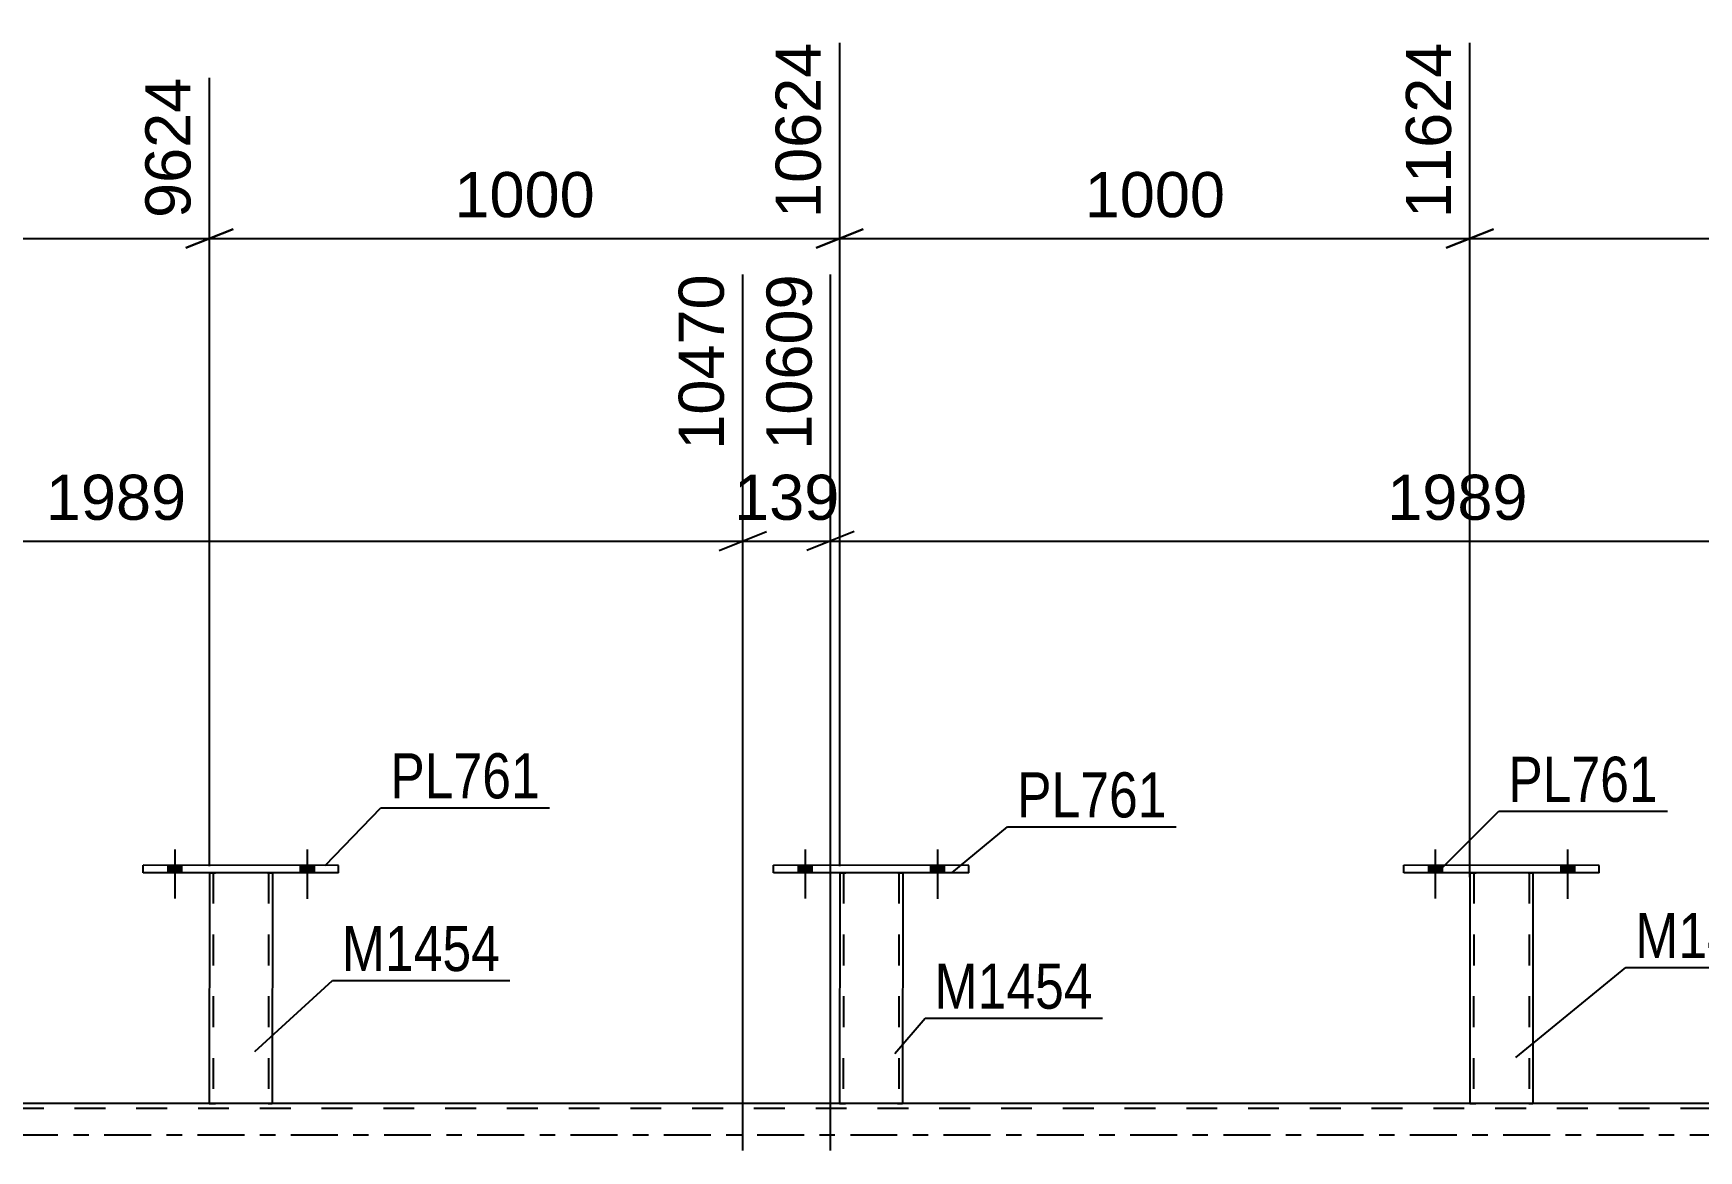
# Model space of a CAD drawing. Header units: millimetres. Extents: x 0 to 841, y 0 to 594.
# Drawn here: x 434.9 to 540.6, y 429.8 to 500.7 of the extents above; entities that cross this region are included whole.
import ezdxf

# ---------------------------------------------------------------- set-up
doc = ezdxf.new("R2010")
doc.units = ezdxf.units.MM
doc.linetypes.add('DXK_LINE_DOT2', pattern=[3.9198, 1.9599, -1.9599])
doc.linetypes.add('DXK_LINE_DOT3', pattern=[5.9187, 2.979, -0.9799, 0.9799, -0.9799])
doc.styles.add('Arial', font='ARIAL.TTF', dxfattribs={"height": 0.2})
doc.styles.add('Arial Narrow', font='ARIALN.TTF', dxfattribs={"height": 0.2})

# ---------------------------------------------------------------- blocks, each defined once
blk = doc.blocks.new('Part-317306913-2249 - 2138')
at = {"color": 7, "linetype": 'DXK_LINE_DOT2'}
for p, q in [((709.95, 432.5), (113.88, 432.5)), ((450.07, 432.82), (446.07, 432.82)), ((490.07, 432.82), (486.07, 432.82)), ((530.07, 432.82), (526.07, 432.82))]:
    blk.add_line(p, q, dxfattribs=at)
at = {"color": 2, "linetype": 'Continuous'}
for p, q in [((446.07, 432.82), (410.08, 432.82)), ((486.07, 432.82), (450.07, 432.82)), ((526.07, 432.82), (490.07, 432.82)), ((566.08, 432.82), (530.07, 432.82))]:
    blk.add_line(p, q, dxfattribs=at)
at = {"color": 7, "linetype": 'DXK_LINE_DOT3'}
blk.add_line((113.88, 430.82), (719.75, 430.82), dxfattribs=at)
blk = doc.blocks.new('Bolt-317306913-2188 - 2138')
at = {"linetype": 'Continuous'}
for points in [[(523.44, 447.46), (524.32, 447.46), (524.32, 447.94), (523.44, 447.94)], [(531.84, 447.45), (532.72, 447.45), (532.72, 447.93), (531.84, 447.93)]]:
    blk.add_hatch(color=1, dxfattribs=at).paths.add_polyline_path(points)
at = {"color": 1, "linetype": 'Continuous'}
for p, q in [((523.88, 448.94), (523.88, 445.82)), ((532.28, 448.93), (532.28, 445.81)), ((523.44, 447.94), (523.44, 447.46)), ((524.32, 447.94), (524.32, 447.46)), ((531.84, 447.93), (531.84, 447.45)), ((532.72, 447.93), (532.72, 447.45))]:
    blk.add_line(p, q, dxfattribs=at)
blk = doc.blocks.new('Bolt-317306913-2189 - 2138')
at = {"linetype": 'Continuous'}
for points in [[(523.44, 447.46), (524.32, 447.46), (524.32, 447.94), (523.44, 447.94)], [(531.84, 447.45), (532.72, 447.45), (532.72, 447.93), (531.84, 447.93)]]:
    blk.add_hatch(color=1, dxfattribs=at).paths.add_polyline_path(points)
at = {"color": 1, "linetype": 'Continuous'}
for p, q in [((523.88, 448.94), (523.88, 445.82)), ((532.28, 448.93), (532.28, 445.81)), ((523.44, 447.94), (523.44, 447.46)), ((524.32, 447.94), (524.32, 447.46)), ((531.84, 447.93), (531.84, 447.45)), ((532.72, 447.93), (532.72, 447.45))]:
    blk.add_line(p, q, dxfattribs=at)
blk = doc.blocks.new('Bolt-317306913-2190 - 2138')
at = {"linetype": 'Continuous'}
for points in [[(483.44, 447.46), (484.32, 447.46), (484.32, 447.94), (483.44, 447.94)], [(491.84, 447.45), (492.72, 447.45), (492.72, 447.93), (491.84, 447.93)]]:
    blk.add_hatch(color=1, dxfattribs=at).paths.add_polyline_path(points)
at = {"color": 1, "linetype": 'Continuous'}
for p, q in [((483.88, 448.94), (483.88, 445.82)), ((492.28, 448.93), (492.28, 445.81)), ((483.44, 447.94), (483.44, 447.46)), ((484.32, 447.94), (484.32, 447.46)), ((491.84, 447.93), (491.84, 447.45)), ((492.72, 447.93), (492.72, 447.45))]:
    blk.add_line(p, q, dxfattribs=at)
blk = doc.blocks.new('Bolt-317306913-2191 - 2138')
at = {"linetype": 'Continuous'}
for points in [[(483.44, 447.46), (484.32, 447.46), (484.32, 447.94), (483.44, 447.94)], [(491.84, 447.45), (492.72, 447.45), (492.72, 447.93), (491.84, 447.93)]]:
    blk.add_hatch(color=1, dxfattribs=at).paths.add_polyline_path(points)
at = {"color": 1, "linetype": 'Continuous'}
for p, q in [((483.88, 448.94), (483.88, 445.82)), ((492.28, 448.93), (492.28, 445.81)), ((483.44, 447.94), (483.44, 447.46)), ((484.32, 447.94), (484.32, 447.46)), ((491.84, 447.93), (491.84, 447.45)), ((492.72, 447.93), (492.72, 447.45))]:
    blk.add_line(p, q, dxfattribs=at)
blk = doc.blocks.new('Bolt-317306913-2192 - 2138')
at = {"linetype": 'Continuous'}
for points in [[(443.44, 447.46), (444.32, 447.46), (444.32, 447.94), (443.44, 447.94)], [(451.84, 447.45), (452.72, 447.45), (452.72, 447.93), (451.84, 447.93)]]:
    blk.add_hatch(color=1, dxfattribs=at).paths.add_polyline_path(points)
at = {"color": 1, "linetype": 'Continuous'}
for p, q in [((443.88, 448.94), (443.88, 445.82)), ((452.28, 448.93), (452.28, 445.81)), ((443.44, 447.94), (443.44, 447.46)), ((444.32, 447.94), (444.32, 447.46)), ((451.84, 447.93), (451.84, 447.45)), ((452.72, 447.93), (452.72, 447.45))]:
    blk.add_line(p, q, dxfattribs=at)
blk = doc.blocks.new('Bolt-317306913-2193 - 2138')
at = {"linetype": 'Continuous'}
for points in [[(443.44, 447.46), (444.32, 447.46), (444.32, 447.94), (443.44, 447.94)], [(451.84, 447.45), (452.72, 447.45), (452.72, 447.93), (451.84, 447.93)]]:
    blk.add_hatch(color=1, dxfattribs=at).paths.add_polyline_path(points)
at = {"color": 1, "linetype": 'Continuous'}
for p, q in [((443.88, 448.94), (443.88, 445.82)), ((452.28, 448.93), (452.28, 445.81)), ((443.44, 447.94), (443.44, 447.46)), ((444.32, 447.94), (444.32, 447.46)), ((451.84, 447.93), (451.84, 447.45)), ((452.72, 447.93), (452.72, 447.45))]:
    blk.add_line(p, q, dxfattribs=at)
blk = doc.blocks.new('Part-317306913-2354 - 2138')
at = {"color": 2, "linetype": 'Continuous'}
for p, q in [((521.88, 447.46), (521.88, 447.94)), ((534.28, 447.93), (521.88, 447.94)), ((534.28, 447.45), (521.88, 447.46)), ((534.28, 447.45), (534.28, 447.93))]:
    blk.add_line(p, q, dxfattribs=at)
blk = doc.blocks.new('Part-317306913-2359 - 2138')
at = {"color": 2, "linetype": 'Continuous'}
for p, q in [((526.08, 447.45), (526.07, 432.82)), ((530.08, 447.45), (530.07, 432.81)), ((526.11, 432.82), (526.07, 432.82)), ((526.21, 432.82), (526.11, 432.82)), ((526.37, 432.82), (526.21, 432.82)), ((529.78, 432.81), (526.37, 432.82)), ((529.93, 432.81), (529.78, 432.81)), ((530.04, 432.81), (529.93, 432.81)), ((530.07, 432.81), (530.04, 432.81))]:
    blk.add_line(p, q, dxfattribs=at)
at = {"color": 7, "linetype": 'DXK_LINE_DOT2'}
for p, q in [((526.08, 447.46), (526.08, 447.46)), ((526.08, 447.46), (526.08, 447.45)), ((526.08, 447.45), (526.08, 447.46)), ((526.11, 447.46), (526.08, 447.46)), ((526.08, 447.46), (526.11, 447.46)), ((526.22, 447.46), (526.11, 447.46)), ((526.11, 447.46), (526.22, 447.46)), ((526.34, 447.46), (526.22, 447.46)), ((526.22, 447.46), (526.37, 447.46)), ((526.32, 447.46), (526.31, 432.82)), ((526.32, 447.46), (526.32, 447.46)), ((526.34, 447.46), (526.32, 447.46)), ((526.32, 447.46), (526.34, 447.46)), ((529.78, 447.46), (526.34, 447.46)), ((526.39, 447.46), (526.34, 447.46)), ((526.34, 447.46), (526.39, 447.46)), ((529.78, 447.46), (526.37, 447.46)), ((529.69, 447.46), (526.39, 447.46)), ((526.39, 447.46), (526.47, 447.46)), ((529.77, 447.46), (526.47, 447.46)), ((529.77, 447.46), (529.69, 447.46)), ((529.82, 447.46), (529.77, 447.46)), ((529.77, 447.46), (529.82, 447.46)), ((529.78, 447.46), (529.94, 447.46)), ((529.94, 447.46), (529.78, 447.46)), ((529.84, 447.46), (529.82, 447.46)), ((529.82, 447.46), (529.84, 447.46)), ((529.84, 447.46), (529.83, 432.81)), ((529.84, 447.46), (529.84, 447.46)), ((529.94, 447.46), (530.04, 447.46)), ((530.04, 447.46), (529.94, 447.46)), ((530.04, 447.46), (530.08, 447.46)), ((530.08, 447.46), (530.04, 447.46)), ((530.08, 447.46), (530.08, 447.46)), ((530.08, 447.46), (530.08, 447.45)), ((530.08, 447.45), (530.08, 447.46)), ((526.07, 432.82), (526.11, 432.82)), ((526.11, 432.82), (526.21, 432.82)), ((526.21, 432.82), (526.37, 432.82)), ((526.33, 432.82), (526.31, 432.82)), ((526.31, 432.82), (526.33, 432.82)), ((526.38, 432.82), (526.33, 432.82)), ((526.33, 432.82), (526.37, 432.82)), ((529.83, 432.82), (526.37, 432.82)), ((526.37, 432.82), (526.38, 432.82)), ((529.69, 432.82), (526.38, 432.82)), ((526.38, 432.82), (526.46, 432.82)), ((529.82, 432.81), (526.46, 432.82)), ((529.76, 432.82), (529.69, 432.82)), ((529.82, 432.82), (529.76, 432.82)), ((529.83, 432.82), (529.82, 432.82)), ((529.82, 432.81), (529.83, 432.81)), ((529.83, 432.82), (529.93, 432.82)), ((529.93, 432.82), (530.04, 432.82)), ((530.04, 432.82), (530.07, 432.82))]:
    blk.add_line(p, q, dxfattribs=at)
blk = doc.blocks.new('Part-317306913-2364 - 2138')
at = {"color": 2, "linetype": 'Continuous'}
for p, q in [((481.88, 447.46), (481.88, 447.94)), ((494.28, 447.93), (481.88, 447.94)), ((494.28, 447.45), (481.88, 447.46)), ((494.28, 447.45), (494.28, 447.93))]:
    blk.add_line(p, q, dxfattribs=at)
blk = doc.blocks.new('Part-317306913-2369 - 2138')
at = {"color": 2, "linetype": 'Continuous'}
for p, q in [((486.08, 447.45), (486.07, 432.82)), ((490.08, 447.45), (490.07, 432.81)), ((486.11, 432.82), (486.07, 432.82)), ((486.21, 432.82), (486.11, 432.82)), ((486.37, 432.82), (486.21, 432.82)), ((489.78, 432.81), (486.37, 432.82)), ((489.93, 432.81), (489.78, 432.81)), ((490.04, 432.81), (489.93, 432.81)), ((490.07, 432.81), (490.04, 432.81))]:
    blk.add_line(p, q, dxfattribs=at)
at = {"color": 7, "linetype": 'DXK_LINE_DOT2'}
for p, q in [((486.08, 447.46), (486.08, 447.46)), ((486.08, 447.46), (486.08, 447.45)), ((486.08, 447.45), (486.08, 447.46)), ((486.11, 447.46), (486.08, 447.46)), ((486.08, 447.46), (486.11, 447.46)), ((486.22, 447.46), (486.11, 447.46)), ((486.11, 447.46), (486.22, 447.46)), ((486.34, 447.46), (486.22, 447.46)), ((486.22, 447.46), (486.37, 447.46)), ((486.32, 447.46), (486.31, 432.82)), ((486.32, 447.46), (486.32, 447.46)), ((486.34, 447.46), (486.32, 447.46)), ((486.32, 447.46), (486.34, 447.46)), ((489.78, 447.46), (486.34, 447.46)), ((486.39, 447.46), (486.34, 447.46)), ((486.34, 447.46), (486.39, 447.46)), ((489.78, 447.46), (486.37, 447.46)), ((489.69, 447.46), (486.39, 447.46)), ((486.39, 447.46), (486.47, 447.46)), ((489.77, 447.46), (486.47, 447.46)), ((489.77, 447.46), (489.69, 447.46)), ((489.82, 447.46), (489.77, 447.46)), ((489.77, 447.46), (489.82, 447.46)), ((489.78, 447.46), (489.94, 447.46)), ((489.94, 447.46), (489.78, 447.46)), ((489.84, 447.46), (489.82, 447.46)), ((489.82, 447.46), (489.84, 447.46)), ((489.84, 447.46), (489.83, 432.81)), ((489.84, 447.46), (489.84, 447.46)), ((489.94, 447.46), (490.04, 447.46)), ((490.04, 447.46), (489.94, 447.46)), ((490.04, 447.46), (490.08, 447.46)), ((490.08, 447.46), (490.04, 447.46)), ((490.08, 447.46), (490.08, 447.46)), ((490.08, 447.46), (490.08, 447.45)), ((490.08, 447.45), (490.08, 447.46)), ((486.07, 432.82), (486.11, 432.82)), ((486.11, 432.82), (486.21, 432.82)), ((486.21, 432.82), (486.37, 432.82)), ((486.33, 432.82), (486.31, 432.82)), ((486.31, 432.82), (486.33, 432.82)), ((486.38, 432.82), (486.33, 432.82)), ((486.33, 432.82), (486.37, 432.82)), ((489.83, 432.82), (486.37, 432.82)), ((486.37, 432.82), (486.38, 432.82)), ((489.69, 432.82), (486.38, 432.82)), ((486.38, 432.82), (486.46, 432.82)), ((489.76, 432.81), (486.46, 432.82)), ((489.76, 432.82), (489.69, 432.82)), ((489.82, 432.82), (489.76, 432.82)), ((489.76, 432.81), (489.82, 432.81)), ((489.83, 432.82), (489.82, 432.82)), ((489.82, 432.81), (489.83, 432.81)), ((489.83, 432.82), (489.93, 432.82)), ((489.93, 432.82), (490.04, 432.82)), ((490.04, 432.82), (490.07, 432.82))]:
    blk.add_line(p, q, dxfattribs=at)
blk = doc.blocks.new('Part-317306913-2374 - 2138')
at = {"color": 2, "linetype": 'Continuous'}
for p, q in [((441.88, 447.46), (441.88, 447.94)), ((454.28, 447.93), (441.88, 447.94)), ((454.28, 447.45), (441.88, 447.46)), ((454.28, 447.45), (454.28, 447.93))]:
    blk.add_line(p, q, dxfattribs=at)
blk = doc.blocks.new('Part-317306913-2379 - 2138')
at = {"color": 2, "linetype": 'Continuous'}
for p, q in [((446.08, 447.45), (446.07, 432.82)), ((450.08, 447.45), (450.07, 432.81)), ((446.11, 432.82), (446.07, 432.82)), ((446.21, 432.82), (446.11, 432.82)), ((446.37, 432.82), (446.21, 432.82)), ((449.78, 432.81), (446.37, 432.82)), ((449.93, 432.81), (449.78, 432.81)), ((450.04, 432.81), (449.93, 432.81)), ((450.07, 432.81), (450.04, 432.81))]:
    blk.add_line(p, q, dxfattribs=at)
at = {"color": 7, "linetype": 'DXK_LINE_DOT2'}
for p, q in [((446.08, 447.46), (446.08, 447.46)), ((446.08, 447.46), (446.08, 447.45)), ((446.08, 447.45), (446.08, 447.46)), ((446.12, 447.46), (446.08, 447.46)), ((446.08, 447.46), (446.12, 447.46)), ((446.22, 447.46), (446.12, 447.46)), ((446.12, 447.46), (446.22, 447.46)), ((446.34, 447.46), (446.22, 447.46)), ((446.22, 447.46), (446.37, 447.46)), ((446.32, 447.46), (446.31, 432.82)), ((446.32, 447.46), (446.32, 447.46)), ((446.34, 447.46), (446.32, 447.46)), ((446.32, 447.46), (446.34, 447.46)), ((449.78, 447.46), (446.34, 447.46)), ((446.39, 447.46), (446.34, 447.46)), ((446.34, 447.46), (446.39, 447.46)), ((449.78, 447.46), (446.37, 447.46)), ((449.69, 447.46), (446.39, 447.46)), ((446.39, 447.46), (446.47, 447.46)), ((449.77, 447.46), (446.47, 447.46)), ((449.77, 447.46), (449.69, 447.46)), ((449.82, 447.46), (449.77, 447.46)), ((449.77, 447.46), (449.82, 447.46)), ((449.78, 447.46), (449.94, 447.46)), ((449.94, 447.46), (449.78, 447.46)), ((449.84, 447.46), (449.82, 447.46)), ((449.82, 447.46), (449.84, 447.46)), ((449.84, 447.46), (449.83, 432.81)), ((449.84, 447.46), (449.84, 447.46)), ((449.94, 447.46), (450.04, 447.46)), ((450.04, 447.46), (449.94, 447.46)), ((450.04, 447.46), (450.08, 447.46)), ((450.08, 447.46), (450.04, 447.46)), ((450.08, 447.46), (450.08, 447.46)), ((450.08, 447.46), (450.08, 447.45)), ((450.08, 447.45), (450.08, 447.46)), ((446.07, 432.82), (446.11, 432.82)), ((446.11, 432.82), (446.21, 432.82)), ((446.21, 432.82), (446.37, 432.82)), ((446.33, 432.82), (446.31, 432.82)), ((446.31, 432.82), (446.33, 432.82)), ((446.38, 432.82), (446.33, 432.82)), ((446.33, 432.82), (446.38, 432.82)), ((449.83, 432.82), (446.37, 432.82)), ((449.69, 432.82), (446.38, 432.82)), ((446.38, 432.82), (446.46, 432.82)), ((449.82, 432.81), (446.46, 432.82)), ((449.76, 432.82), (449.69, 432.82)), ((449.82, 432.82), (449.76, 432.82)), ((449.83, 432.82), (449.82, 432.82)), ((449.82, 432.81), (449.83, 432.81)), ((449.83, 432.82), (449.93, 432.82)), ((449.93, 432.82), (450.04, 432.82)), ((450.04, 432.82), (450.07, 432.82))]:
    blk.add_line(p, q, dxfattribs=at)
blk = doc.blocks.new('StraightDimension-317306913-3504 - 2138')
at = {"color": 7, "linetype": 'Continuous'}
for p, q in [((479.93, 429.82), (479.93, 485.43)), ((485.5, 429.82), (485.5, 485.43)), ((478.43, 467.91), (481.43, 469.11)), ((479.93, 468.51), (485.5, 468.51)), ((487, 469.11), (484, 467.91))]:
    blk.add_line(p, q, dxfattribs=at)
at = {"color": 0}
blk.add_wipeout([(486.65, 469.26), (486.65, 473.46), (478.78, 473.46), (478.78, 469.26)], dxfattribs=at)
at = {"color": 3, "style": 'Arial'}
blk.add_text('139', height=2.865, dxfattribs=at).set_placement((479.38, 469.86))
at = {"color": 0, "linetype": 'Continuous'}
blk.add_wipeout([(484.9, 486.03), (480.7, 486.03), (480.7, 473.71), (484.9, 473.71)], dxfattribs=at)
at = {"color": 3, "linetype": 'Continuous', "style": 'Arial'}
blk.add_text('10609', height=2.865, rotation=90.0002, dxfattribs=at).set_placement((484.3, 474.31))
blk = doc.blocks.new('StraightDimension-317306913-8546 - 2138')
at = {"color": 7, "linetype": 'Continuous'}
for p, q in [((486.08, 447.87), (486.08, 500.14)), ((526.08, 447.17), (526.08, 500.14)), ((487.58, 488.32), (484.58, 487.12)), ((524.58, 487.12), (527.58, 488.32)), ((486.08, 487.72), (526.08, 487.72))]:
    blk.add_line(p, q, dxfattribs=at)
at = {"color": 0}
blk.add_wipeout([(511.13, 488.47), (511.13, 492.67), (501.03, 492.67), (501.03, 488.47)], dxfattribs=at)
at = {"color": 3, "style": 'Arial'}
blk.add_text('1000', height=2.865, dxfattribs=at).set_placement((501.63, 489.07))
at = {"color": 0, "linetype": 'Continuous'}
blk.add_wipeout([(525.48, 500.74), (521.28, 500.74), (521.28, 488.42), (525.48, 488.42)], dxfattribs=at)
at = {"color": 3, "linetype": 'Continuous', "style": 'Arial'}
blk.add_text('11624', height=2.865, rotation=90.0002, dxfattribs=at).set_placement((524.88, 489.02))
blk = doc.blocks.new('StraightDimension-317306913-8547 - 2138')
at = {"color": 7, "linetype": 'Continuous'}
for p, q in [((486.08, 447.87), (486.08, 500.14)), ((446.08, 447.88), (446.08, 497.92)), ((447.58, 488.32), (444.58, 487.12)), ((484.58, 487.12), (487.58, 488.32)), ((446.08, 487.72), (486.08, 487.72))]:
    blk.add_line(p, q, dxfattribs=at)
at = {"color": 0}
blk.add_wipeout([(471.13, 488.47), (471.13, 492.67), (461.03, 492.67), (461.03, 488.47)], dxfattribs=at)
at = {"color": 3, "style": 'Arial'}
blk.add_text('1000', height=2.865, dxfattribs=at).set_placement((461.63, 489.07))
at = {"color": 0, "linetype": 'Continuous'}
blk.add_wipeout([(485.48, 500.74), (481.28, 500.74), (481.28, 488.42), (485.48, 488.42)], dxfattribs=at)
at = {"color": 3, "linetype": 'Continuous', "style": 'Arial'}
blk.add_text('10624', height=2.865, rotation=90.0002, dxfattribs=at).set_placement((484.88, 489.02))
blk = doc.blocks.new('StraightDimension-317306913-8548 - 2138')
at = {"color": 7, "linetype": 'Continuous'}
for p, q in [((406.08, 448.4), (406.08, 497.92)), ((446.08, 447.88), (446.08, 497.92)), ((407.58, 488.32), (404.58, 487.12)), ((444.58, 487.12), (447.58, 488.32)), ((406.08, 487.72), (446.08, 487.72))]:
    blk.add_line(p, q, dxfattribs=at)
at = {"color": 0}
blk.add_wipeout([(431.13, 488.47), (431.13, 492.67), (421.03, 492.67), (421.03, 488.47)], dxfattribs=at)
at = {"color": 3, "style": 'Arial'}
blk.add_text('1000', height=2.865, dxfattribs=at).set_placement((421.63, 489.07))
at = {"color": 0, "linetype": 'Continuous'}
blk.add_wipeout([(445.48, 498.52), (441.28, 498.52), (441.28, 488.42), (445.48, 488.42)], dxfattribs=at)
at = {"color": 3, "linetype": 'Continuous', "style": 'Arial'}
blk.add_text('9624', height=2.865, rotation=90.0002, dxfattribs=at).set_placement((444.88, 489.02))
blk = doc.blocks.new('StraightDimension-317306913-3503 - 2138')
at = {"color": 7, "linetype": 'Continuous'}
for p, q in [((485.5, 429.82), (485.5, 485.43)), ((565.06, 429.82), (565.06, 485.43)), ((487, 469.11), (484, 467.91)), ((485.5, 468.51), (565.06, 468.51)), ((563.56, 467.91), (566.56, 469.11))]:
    blk.add_line(p, q, dxfattribs=at)
at = {"color": 0, "linetype": 'Continuous'}
blk.add_wipeout([(564.46, 486.03), (560.26, 486.03), (560.26, 473.71), (564.46, 473.71)], dxfattribs=at)
at = {"color": 0}
blk.add_wipeout([(530.33, 469.26), (530.33, 473.46), (520.23, 473.46), (520.23, 469.26)], dxfattribs=at)
at = {"color": 3, "linetype": 'Continuous', "style": 'Arial'}
blk.add_text('12598', height=2.865, rotation=90.0002, dxfattribs=at).set_placement((563.86, 474.31))
at = {"color": 3, "style": 'Arial'}
blk.add_text('1989', height=2.865, dxfattribs=at).set_placement((520.83, 469.86))
blk = doc.blocks.new('StraightDimension-317306913-8545 - 2138')
at = {"color": 7, "linetype": 'Continuous'}
for p, q in [((526.08, 447.17), (526.08, 500.14)), ((566.08, 447.15), (566.08, 500.14)), ((527.58, 488.32), (524.58, 487.12)), ((564.58, 487.12), (567.58, 488.32)), ((526.08, 487.72), (566.08, 487.72))]:
    blk.add_line(p, q, dxfattribs=at)
at = {"color": 0}
blk.add_wipeout([(551.13, 488.47), (551.13, 492.67), (541.03, 492.67), (541.03, 488.47)], dxfattribs=at)
at = {"color": 3, "style": 'Arial'}
blk.add_text('1000', height=2.865, dxfattribs=at).set_placement((541.63, 489.07))
at = {"color": 0, "linetype": 'Continuous'}
blk.add_wipeout([(565.48, 500.74), (561.28, 500.74), (561.28, 488.42), (565.48, 488.42)], dxfattribs=at)
at = {"color": 3, "linetype": 'Continuous', "style": 'Arial'}
blk.add_text('12624', height=2.865, rotation=90.0002, dxfattribs=at).set_placement((564.88, 489.02))
blk = doc.blocks.new('StraightDimension-317306913-3505 - 2138')
at = {"color": 7, "linetype": 'Continuous'}
for p, q in [((479.93, 429.82), (479.93, 485.43)), ((400.37, 429.82), (400.37, 483.2)), ((401.87, 469.11), (398.87, 467.91)), ((400.37, 468.51), (479.93, 468.51)), ((478.43, 467.91), (481.43, 469.11))]:
    blk.add_line(p, q, dxfattribs=at)
at = {"color": 0, "linetype": 'Continuous'}
blk.add_wipeout([(479.33, 486.03), (475.13, 486.03), (475.13, 473.71), (479.33, 473.71)], dxfattribs=at)
at = {"color": 0}
blk.add_wipeout([(445.19, 469.26), (445.19, 473.46), (435.1, 473.46), (435.1, 469.26)], dxfattribs=at)
at = {"color": 3, "linetype": 'Continuous', "style": 'Arial'}
blk.add_text('10470', height=2.865, rotation=90.0002, dxfattribs=at).set_placement((478.73, 474.31))
at = {"color": 3, "style": 'Arial'}
blk.add_text('1989', height=2.865, dxfattribs=at).set_placement((435.7, 469.86))
blk = doc.blocks.new('Mark-317306913-2360 - 2138')
at = {"color": 30, "linetype": 'Continuous'}
for p, q in [((493.2, 447.45), (496.74, 450.37)), ((496.74, 450.37), (507.44, 450.37))]:
    blk.add_line(p, q, dxfattribs=at)
at = {"color": 0}
blk.add_wipeout([(506.84, 450.97), (506.84, 453.97), (497.34, 453.97), (497.34, 450.97)], dxfattribs=at)
blk.add_wipeout([(506.84, 450.97), (506.84, 453.97), (497.34, 453.97), (497.34, 450.97)], dxfattribs=at)
at = {"color": 3, "style": 'Arial Narrow'}
blk.add_text('PL761', height=2.863, dxfattribs=at).set_placement((497.34, 450.97))
blk = doc.blocks.new('Mark-317306913-2370 - 2138')
at = {"color": 30, "linetype": 'Continuous'}
for p, q in [((453.43, 447.93), (456.96, 451.58)), ((456.96, 451.58), (467.67, 451.58))]:
    blk.add_line(p, q, dxfattribs=at)
at = {"color": 0}
blk.add_wipeout([(467.07, 452.18), (467.07, 455.18), (457.56, 455.18), (457.56, 452.18)], dxfattribs=at)
blk.add_wipeout([(467.07, 452.18), (467.07, 455.18), (457.56, 455.18), (457.56, 452.18)], dxfattribs=at)
at = {"color": 3, "style": 'Arial Narrow'}
blk.add_text('PL761', height=2.863, dxfattribs=at).set_placement((457.56, 452.18))
blk = doc.blocks.new('Mark-317306913-2350 - 2138')
at = {"color": 30, "linetype": 'Continuous'}
for p, q in [((524.37, 447.83), (527.91, 451.36)), ((527.91, 451.36), (538.61, 451.36))]:
    blk.add_line(p, q, dxfattribs=at)
at = {"color": 0}
blk.add_wipeout([(538.01, 451.96), (538.01, 454.96), (528.51, 454.96), (528.51, 451.96)], dxfattribs=at)
blk.add_wipeout([(538.01, 451.96), (538.01, 454.96), (528.51, 454.96), (528.51, 451.96)], dxfattribs=at)
at = {"color": 3, "style": 'Arial Narrow'}
blk.add_text('PL761', height=2.863, dxfattribs=at).set_placement((528.51, 451.96))
blk = doc.blocks.new('Mark-317306913-2355 - 2138')
at = {"color": 30, "linetype": 'Continuous'}
for p, q in [((529, 435.73), (535.97, 441.44)), ((535.97, 441.44), (547.22, 441.44))]:
    blk.add_line(p, q, dxfattribs=at)
at = {"color": 0}
blk.add_wipeout([(546.62, 442.04), (546.62, 445.04), (536.57, 445.04), (536.57, 442.04)], dxfattribs=at)
blk.add_wipeout([(546.62, 442.04), (546.62, 445.04), (536.57, 445.04), (536.57, 442.04)], dxfattribs=at)
at = {"color": 3, "style": 'Arial Narrow'}
blk.add_text('M1454', height=2.863, dxfattribs=at).set_placement((536.57, 442.04))
blk = doc.blocks.new('Mark-317306913-2365 - 2138')
at = {"color": 30, "linetype": 'Continuous'}
for p, q in [((489.57, 435.99), (491.5, 438.23)), ((491.5, 438.23), (502.75, 438.23))]:
    blk.add_line(p, q, dxfattribs=at)
at = {"color": 0}
blk.add_wipeout([(502.15, 438.83), (502.15, 441.83), (492.1, 441.83), (492.1, 438.83)], dxfattribs=at)
blk.add_wipeout([(502.15, 438.83), (502.15, 441.83), (492.1, 441.83), (492.1, 438.83)], dxfattribs=at)
at = {"color": 3, "style": 'Arial Narrow'}
blk.add_text('M1454', height=2.863, dxfattribs=at).set_placement((492.1, 438.83))
blk = doc.blocks.new('Mark-317306913-2375 - 2138')
at = {"color": 30, "linetype": 'Continuous'}
for p, q in [((448.97, 436.11), (453.89, 440.62)), ((453.89, 440.62), (465.14, 440.62))]:
    blk.add_line(p, q, dxfattribs=at)
at = {"color": 0}
blk.add_wipeout([(464.54, 441.22), (464.54, 444.22), (454.49, 444.22), (454.49, 441.22)], dxfattribs=at)
blk.add_wipeout([(464.54, 441.22), (464.54, 444.22), (454.49, 444.22), (454.49, 441.22)], dxfattribs=at)
at = {"color": 3, "style": 'Arial Narrow'}
blk.add_text('M1454', height=2.863, dxfattribs=at).set_placement((454.49, 441.22))

msp = doc.modelspace()

# ---------------------------------------------------------------- block references
for name in ['Bolt-317306913-2192 - 2138', 'Bolt-317306913-2193 - 2138', 'Bolt-317306913-2190 - 2138', 'Bolt-317306913-2191 - 2138', 'Bolt-317306913-2188 - 2138', 'Bolt-317306913-2189 - 2138', 'Part-317306913-2374 - 2138', 'Part-317306913-2379 - 2138', 'Part-317306913-2364 - 2138', 'Part-317306913-2369 - 2138', 'Part-317306913-2354 - 2138', 'Part-317306913-2359 - 2138', 'Part-317306913-2249 - 2138']:
    msp.add_blockref(name, (0, 0))

# ---------------------------------------------------------------- next in the draw order: block references
msp.add_blockref('StraightDimension-317306913-3504 - 2138', (0, 0))

# ---------------------------------------------------------------- next in the draw order: block references
msp.add_blockref('StraightDimension-317306913-8546 - 2138', (0, 0))

# ---------------------------------------------------------------- next in the draw order: block references
msp.add_blockref('StraightDimension-317306913-8547 - 2138', (0, 0))

# ---------------------------------------------------------------- next in the draw order: block references
for name in ['StraightDimension-317306913-8548 - 2138', 'StraightDimension-317306913-3503 - 2138']:
    msp.add_blockref(name, (0, 0))

# ---------------------------------------------------------------- next in the draw order: block references
for name in ['StraightDimension-317306913-8545 - 2138', 'StraightDimension-317306913-3505 - 2138', 'Mark-317306913-2360 - 2138', 'Mark-317306913-2355 - 2138', 'Mark-317306913-2365 - 2138']:
    msp.add_blockref(name, (0, 0))

# ---------------------------------------------------------------- next in the draw order: block references
for name in ['Mark-317306913-2370 - 2138', 'Mark-317306913-2350 - 2138', 'Mark-317306913-2375 - 2138']:
    msp.add_blockref(name, (0, 0))

doc.saveas('drawing.dxf')
